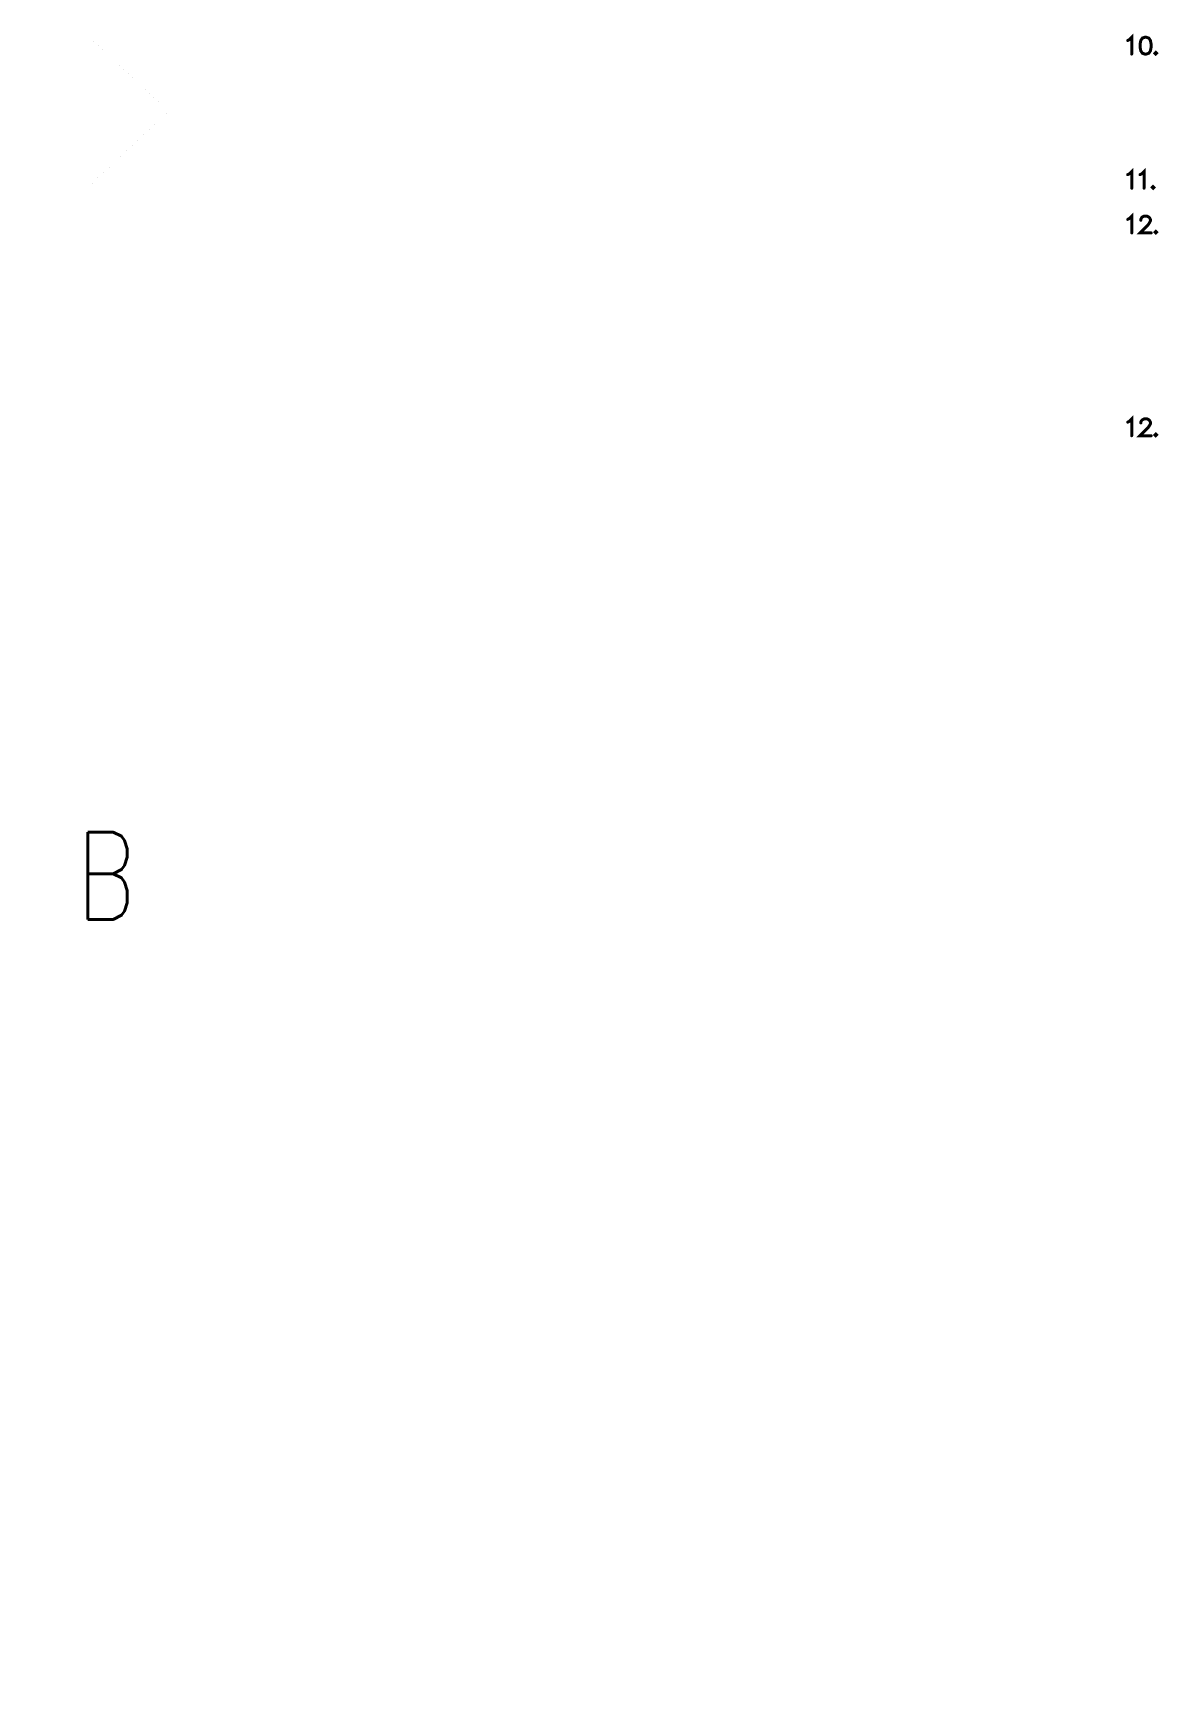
# Model space of a CAD drawing. Extents: x -9.8 to 23.3, y -7.1 to 14.3.
# Drawn here: x -9.84 to -6.05, y -1.67 to 3.87 of the extents above; entities that cross this region are included whole.
import ezdxf

# ---------------------------------------------------------------- set-up
doc = ezdxf.new("R2010")
doc.units = 0
for name, color, linetype in [('2D_LINE_00', 1, 'CONTINUOUS'), ('2D_LINE_01', 1, 'CONTINUOUS'), ('TEXT_01', 1, 'CONTINUOUS')]:
    doc.layers.add(name, color=color, linetype=linetype)
doc.styles.add('W0$0013291339', font='simplex', dxfattribs={"width": 0.75})

# ---------------------------------------------------------------- blocks, each defined once
blk = doc.blocks.new('SMOOTH_0$01')
at = {"const_width": 0.005}
blk.add_lwpolyline([(-0.0025, 0, 1), (0.0025, 0, 1)], format="xyb", close=True, dxfattribs=at)
blk = doc.blocks.new('DRAWING_476')
at = {"layer": '2D_LINE_00', "const_width": 0.01}
blk.add_lwpolyline([(0, 0), (0.00536, 0.00267), (0.01339, 0.01071), (0.01339, -0.04553)], dxfattribs=at)
at = {"layer": '2D_LINE_00'}
for p in [(0, 0), (0.00536, 0.00267), (0.01339, 0.01071), (0.01339, -0.04553)]:
    blk.add_blockref('SMOOTH_0$01', p, dxfattribs=at)
blk = doc.blocks.new('DRAWING_477')
at = {"layer": '2D_LINE_00', "const_width": 0.01}
blk.add_lwpolyline([(0, 0), (0, 0.00268), (0.00268, 0.00803), (0.00535, 0.01071), (0.01071, 0.01339), (0.02142, 0.01339), (0.02678, 0.01071), (0.02946, 0.00803), (0.03213, 0.00268), (0.03213, -0.00268), (0.02946, -0.00804), (0.0241, -0.01607), (-0.00268, -0.04285), (0.03481, -0.04285)], dxfattribs=at)
at = {"layer": '2D_LINE_00'}
for p in [(0, 0.00268), (0, 0), (0.00268, 0.00803), (0.00535, 0.01071), (0.01071, 0.01339), (0.02142, 0.01339), (0.02678, 0.01071), (0.02946, 0.00803), (0.03213, 0.00268), (0.03213, -0.00268), (-0.00268, -0.04285), (0.0241, -0.01607), (0.02946, -0.00804), (0.03481, -0.04285)]:
    blk.add_blockref('SMOOTH_0$01', p, dxfattribs=at)
blk = doc.blocks.new('DRAWING_478')
at = {"layer": '2D_LINE_00', "const_width": 0.01}
blk.add_lwpolyline([(0, 0), (-0.00268, -0.00268), (0, -0.00536), (0.00268, -0.00268), (0, 0)], dxfattribs=at)
at = {"layer": '2D_LINE_00'}
for p in [(-0.00268, -0.00268), (0, 0), (0, 0), (0.00268, -0.00268), (0, -0.00536)]:
    blk.add_blockref('SMOOTH_0$01', p, dxfattribs=at)
blk = doc.blocks.new('DRAWING_596')
at = {"layer": '2D_LINE_00', "const_width": 0.01}
blk.add_lwpolyline([(0, 0), (0.00536, 0.00267), (0.01339, 0.01071), (0.01339, -0.04553)], dxfattribs=at)
at = {"layer": '2D_LINE_00'}
for p in [(0, 0), (0.00536, 0.00267), (0.01339, 0.01071), (0.01339, -0.04553)]:
    blk.add_blockref('SMOOTH_0$01', p, dxfattribs=at)
blk = doc.blocks.new('DRAWING_597')
at = {"layer": '2D_LINE_00', "const_width": 0.01}
blk.add_lwpolyline([(0, 0), (-0.00804, -0.00268), (-0.01339, -0.01071), (-0.01607, -0.0241), (-0.01607, -0.03214), (-0.01339, -0.04553), (-0.00804, -0.05356), (0, -0.05624), (0.00535, -0.05624), (0.01339, -0.05356), (0.01874, -0.04553), (0.02142, -0.03214), (0.02142, -0.0241), (0.01874, -0.01071), (0.01339, -0.00268), (0.00535, 0), (0, 0)], dxfattribs=at)
at = {"layer": '2D_LINE_00'}
for p in [(-0.00804, -0.00268), (0, 0), (0, 0), (0.00535, 0), (0.01339, -0.00268), (-0.01607, -0.0241), (-0.01607, -0.03214), (-0.01339, -0.01071), (-0.01339, -0.04553), (-0.00804, -0.05356), (0, -0.05624), (0.00535, -0.05624), (0.01339, -0.05356), (0.01874, -0.01071), (0.01874, -0.04553), (0.02142, -0.0241), (0.02142, -0.03214)]:
    blk.add_blockref('SMOOTH_0$01', p, dxfattribs=at)
blk = doc.blocks.new('DRAWING_598')
at = {"layer": '2D_LINE_00', "const_width": 0.01}
blk.add_lwpolyline([(0, 0), (-0.00268, -0.00268), (0, -0.00536), (0.00268, -0.00268), (0, 0)], dxfattribs=at)
at = {"layer": '2D_LINE_00'}
for p in [(-0.00268, -0.00268), (0, 0), (0, 0), (0.00268, -0.00268), (0, -0.00536)]:
    blk.add_blockref('SMOOTH_0$01', p, dxfattribs=at)
blk = doc.blocks.new('DRAWING_2180')
at = {"layer": '2D_LINE_00', "const_width": 0.01}
blk.add_lwpolyline([(0, 0), (0.00536, 0.00267), (0.01339, 0.01071), (0.01339, -0.04553)], dxfattribs=at)
at = {"layer": '2D_LINE_00'}
for p in [(0, 0), (0.00536, 0.00267), (0.01339, 0.01071), (0.01339, -0.04553)]:
    blk.add_blockref('SMOOTH_0$01', p, dxfattribs=at)
blk = doc.blocks.new('DRAWING_2181')
at = {"layer": '2D_LINE_00', "const_width": 0.01}
blk.add_lwpolyline([(0, 0), (0.00536, 0.00267), (0.01339, 0.01071), (0.01339, -0.04553)], dxfattribs=at)
at = {"layer": '2D_LINE_00'}
for p in [(0, 0), (0.00536, 0.00267), (0.01339, 0.01071), (0.01339, -0.04553)]:
    blk.add_blockref('SMOOTH_0$01', p, dxfattribs=at)
blk = doc.blocks.new('DRAWING_2182')
at = {"layer": '2D_LINE_00', "const_width": 0.01}
blk.add_lwpolyline([(0, 0), (-0.00268, -0.00268), (0, -0.00536), (0.00268, -0.00268), (0, 0)], dxfattribs=at)
at = {"layer": '2D_LINE_00'}
for p in [(-0.00268, -0.00268), (0, 0), (0, 0), (0.00268, -0.00268), (0, -0.00536)]:
    blk.add_blockref('SMOOTH_0$01', p, dxfattribs=at)
blk = doc.blocks.new('DRAWING_2323')
at = {"layer": '2D_LINE_00', "const_width": 0.01}
blk.add_lwpolyline([(0, 0), (0.00536, 0.00267), (0.01339, 0.01071), (0.01339, -0.04553)], dxfattribs=at)
at = {"layer": '2D_LINE_00'}
for p in [(0, 0), (0.00536, 0.00267), (0.01339, 0.01071), (0.01339, -0.04553)]:
    blk.add_blockref('SMOOTH_0$01', p, dxfattribs=at)
blk = doc.blocks.new('DRAWING_2324')
at = {"layer": '2D_LINE_00', "const_width": 0.01}
blk.add_lwpolyline([(0, 0), (0, 0.00268), (0.00268, 0.00803), (0.00535, 0.01071), (0.01071, 0.01339), (0.02142, 0.01339), (0.02678, 0.01071), (0.02946, 0.00803), (0.03213, 0.00268), (0.03213, -0.00268), (0.02946, -0.00804), (0.0241, -0.01607), (-0.00268, -0.04285), (0.03481, -0.04285)], dxfattribs=at)
at = {"layer": '2D_LINE_00'}
for p in [(0, 0.00268), (0, 0), (0.00268, 0.00803), (0.00535, 0.01071), (0.01071, 0.01339), (0.02142, 0.01339), (0.02678, 0.01071), (0.02946, 0.00803), (0.03213, 0.00268), (0.03213, -0.00268), (-0.00268, -0.04285), (0.0241, -0.01607), (0.02946, -0.00804), (0.03481, -0.04285)]:
    blk.add_blockref('SMOOTH_0$01', p, dxfattribs=at)
blk = doc.blocks.new('DRAWING_2325')
at = {"layer": '2D_LINE_00', "const_width": 0.01}
blk.add_lwpolyline([(0, 0), (-0.00268, -0.00268), (0, -0.00536), (0.00268, -0.00268), (0, 0)], dxfattribs=at)
at = {"layer": '2D_LINE_00'}
for p in [(-0.00268, -0.00268), (0, 0), (0, 0), (0.00268, -0.00268), (0, -0.00536)]:
    blk.add_blockref('SMOOTH_0$01', p, dxfattribs=at)
blk = doc.blocks.new('SMOOTH_0$00004')
at = {"const_width": 0.00002}
blk.add_lwpolyline([(-0.00001, 0, 1), (0.00001, 0, 1)], format="xyb", close=True, dxfattribs=at)
blk = doc.blocks.new('DRAWING_4315')
at = {"layer": '2D_LINE_01', "const_width": 0.00004}
for points in [[(-0.4571, -0.4876), (32.7012, -0.4876), (32.7012, 20.9678), (-0.4571, 20.9678)], [(0, 0), (32.1831, 0), (32.1831, 20.4801), (0, 20.4801)]]:
    blk.add_lwpolyline(points, close=True, dxfattribs=at)
for points in [[(-0.0017, 10.2403), (-0.2636, 10.4818)], [(-0.4571, 10.2401), (0.0305, 10.2401)], [(-0.0017, 10.2403), (-0.2636, 9.9937)], [(-0.4571, 5.0713), (0.0305, 5.0713)]]:
    blk.add_lwpolyline(points, dxfattribs=at)
at = {"layer": '2D_LINE_01'}
for p in [(-0.2636, 10.4818), (-0.4571, 10.2401), (-0.0017, 10.2403), (-0.0017, 10.2403), (0.0305, 10.2401), (-0.2636, 9.9937), (-0.4571, 5.0713), (0.0305, 5.0713)]:
    blk.add_blockref('SMOOTH_0$00004', p, dxfattribs=at)
at = {"layer": 'TEXT_01', "style": 'W0$0013291339', "width": 0.75}
blk.add_text('B', height=0.2926, dxfattribs=at).set_placement((-0.3108, 7.5289))

msp = doc.modelspace()

# ---------------------------------------------------------------- block references
for name, p in [('DRAWING_4315', (-9.38583, -6.62992)), ('DRAWING_596', (-6.1714, 3.84683)), ('DRAWING_597', (-6.11409, 3.85754)), ('DRAWING_598', (-6.0774, 3.80666)), ('DRAWING_2180', (-6.1714, 3.39683)), ('DRAWING_2181', (-6.13016, 3.39683)), ('DRAWING_2182', (-6.08624, 3.35666)), ('DRAWING_476', (-6.1714, 3.24683)), ('DRAWING_477', (-6.12748, 3.24415)), ('DRAWING_478', (-6.0774, 3.20666)), ('DRAWING_2323', (-6.1714, 2.56683)), ('DRAWING_2324', (-6.12748, 2.56415)), ('DRAWING_2325', (-6.0774, 2.52666))]:
    msp.add_blockref(name, p)

doc.saveas('drawing.dxf')
